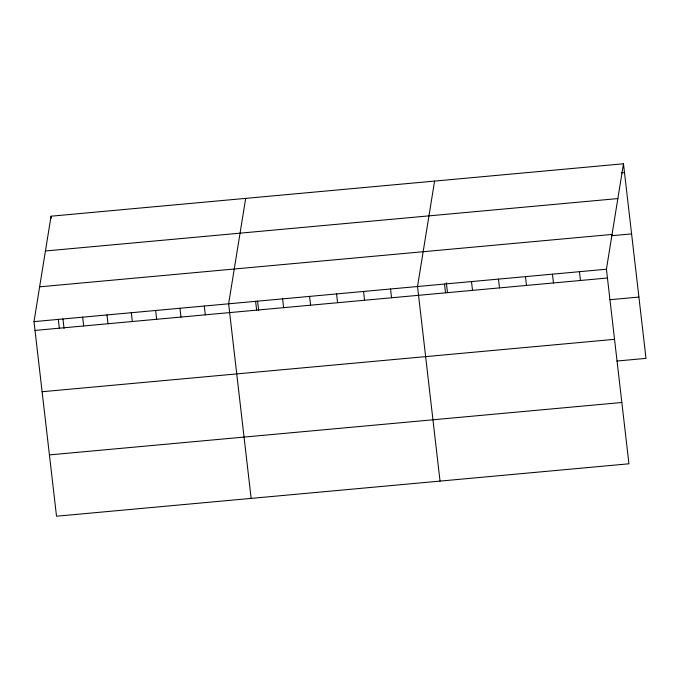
<?xml version="1.0" encoding="UTF-8"?>
<svg xmlns="http://www.w3.org/2000/svg" width="680" height="680" viewBox="0 0 680 680"><rect width="100%" height="100%" fill="white"/><g stroke="black" fill="none" stroke-linecap="round" stroke-linejoin="round"><path stroke-width="1.02" d="M623.483 163.786L606.424 269.221L628.94 463.802L56.516 516.213L34 321.623L51.059 216.197L623.483 163.786L646 358.377L616.938 361.037M245.684 198.373L228.625 303.807L251.141 498.389M434.588 181.084L417.528 286.51L440.037 481.1M621.392 172.864L624.504 172.584M45.433 250.988L617.856 198.577M39.627 286.832L612.051 234.43M611.873 235.697L631.601 233.894M34 321.623L606.424 269.221M35.02 330.421L607.444 278.01M609.841 299.727L638.902 297.067M42.109 391.731L614.533 339.328M49.419 454.903L621.843 402.492M579.437 271.694L580.457 280.483M552.457 274.159L553.469 282.957M525.47 276.632L526.481 285.422M498.483 279.106L499.502 287.895M471.495 281.571L472.515 290.368M446.352 282.769L447.448 292.247M444.508 284.045L445.527 292.833M390.541 288.983L391.552 297.78M363.553 291.457L364.574 300.245M336.566 293.922L337.586 302.719M309.578 296.395L310.599 305.192M282.6 298.868L283.611 307.657M257.575 301.121L258.672 310.599M255.612 301.333L256.632 310.131M204.297 306.034L205.317 314.832M179.97 308.261L180.982 317.058M155.644 310.488L156.655 319.286M131.316 312.715L132.328 321.512M106.981 314.942L108.001 323.74M82.654 317.169L83.674 325.966M51.059 216.197L51.289 218.152M62.951 318.937L64.047 328.414M58.327 319.396L59.347 328.194"/></g></svg>
